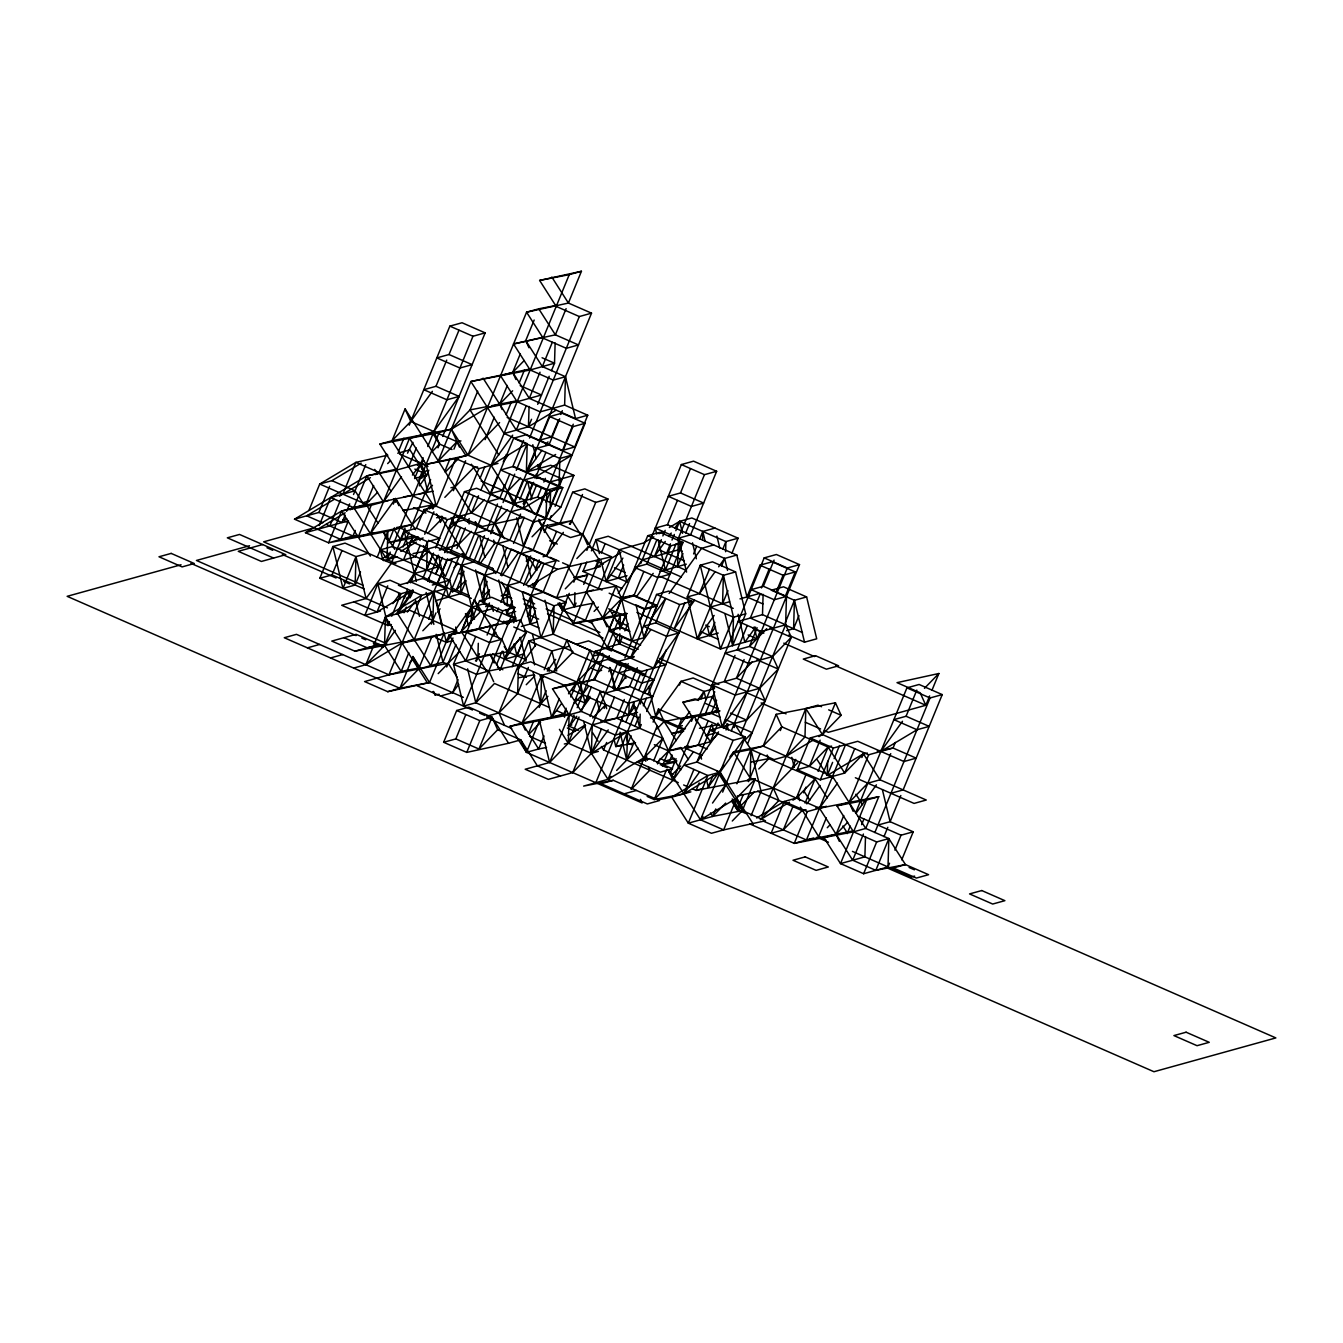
<?xml version="1.0" encoding="UTF-8"?>
<svg xmlns="http://www.w3.org/2000/svg" width="1343" height="1343" viewBox="0 0 1343 1343"><rect width="100%" height="100%" fill="white"/><g stroke="black" fill="none" stroke-linecap="round" stroke-linejoin="round"><path stroke-width="1.5" d="M471.343 598.374L345.05 543.126L332.863 546.517L342.952 588.402L355.14 585.028L355.979 556.623L332.863 546.517L319.835 578.279L387.422 607.859M418.949 667.958L401.154 671.433L384.551 645.429L385.391 617.025L421.551 595.369L445.926 588.603L422.81 578.497L398.418 585.263L421.551 595.369L388.966 674.807L296.484 634.349L284.28 637.724L399.912 688.304L429.542 682.529L463.335 697.319M387.069 557.63L387.858 531.257L412.234 524.492L430.935 505.237L433.151 508.695M421.769 478.309L421.954 472.216L414.836 469.11M442.048 624.411L436.29 600.472L460.666 593.707L461.505 565.319L473.693 561.928L484.437 535.773M471.124 623.421L471.594 607.204L483.799 603.813L492.68 607.707M475.489 660.84L477.89 657.482L478.309 643.297M489.154 590.735L483.799 603.813L484.638 575.425L496.826 572.051L506.781 547.743M515.813 617.83L506.915 613.936L507.033 609.873M507.15 605.827L507.755 585.548L519.942 582.157L530.67 556.002M486.72 716.255L498.908 712.881L517.626 693.609L518.465 665.205L530.653 661.83L576.902 682.059L582.577 694.566L573.931 703.463M549.337 519.019L560.837 507.15L573.881 475.388L550.748 465.266L526.372 472.031L527.211 443.643L504.095 433.52L470.873 381.513L530.485 368.905M529.075 406.476L528.471 426.755L504.095 433.52M556.103 560.501L543.915 563.875L451.416 523.417L463.604 520.043L556.103 560.501L543.076 592.28L530.888 595.654L530.032 624.059L538.929 627.936M440.689 549.589L464.443 491.656L533.826 521.991L546.013 518.616L546.853 490.229L500.603 470L512.791 466.609L559.041 486.837L559.88 458.45L513.63 438.221L448.478 597.081L438.389 555.196L427.662 581.368M550.177 505.22L550.596 491.018L529.26 481.684M555.129 342.935L554.525 363.214L551.469 370.685M642.172 675.596L645.664 674.622L553.165 634.165L554.004 605.777L447.286 559.091M483.06 378.138L516.283 430.146L562.532 450.375L574.72 446.984L587.747 415.222L564.631 405.099L565.47 376.712L542.337 366.589L525.734 340.585L534.161 320.037M564.513 717.246L564.648 713.183M611.569 780.887L608.01 779.326L591.407 753.339L568.29 743.216L569.13 714.829L552.527 688.825L576.902 682.059L595.604 662.787L607.791 659.413L654.041 679.642L644.439 693.038M557.899 603.259L562.331 610.192L574.519 606.818L574.938 592.616M585.548 725.438L549.589 762.488L525.197 769.254L548.33 779.36L572.706 772.594L591.407 753.339L592.246 724.935L637.522 712.378M635.508 650.935L619.509 643.918L619.811 633.778M619.929 629.733L620.348 615.53L627.315 613.6M634.383 741.37L626.728 760.071L627.567 731.666L581.318 711.437L564.715 685.45L492.361 653.756M571.9 689.899L628.826 714.795L629.179 702.624M640.175 714.09L639.755 728.292L615.379 735.057L569.13 714.829L509.853 726.362L526.456 752.365L642.072 802.946L640.46 799.37M640.477 703.95L640.594 699.904L594.345 679.676L564.715 685.45M702.54 539.567L702.792 531.459L714.98 528.068M718.236 633.073L697.336 638.865L687.247 596.98L700.274 565.202L723.407 575.324L722.551 603.712L727.923 590.635M725.606 551.704L725.908 541.565L679.659 521.336L669.334 527.53M732.657 645.597L733.496 617.209L723.407 575.324L735.595 571.933L745.684 613.835L732.657 645.597L724.968 613.684M734.218 727.537L734.352 723.491L725.455 719.596M734.352 723.491L750.955 749.478L750.116 777.882L747.228 780.837M747.615 743.821L791.296 637.287L785.621 624.78L762.505 614.674L763.109 594.378M740.396 735.057L785.621 624.78L786.478 596.393L763.344 586.27L751.157 589.661L774.273 599.767L786.478 596.393M786.629 630.639L793.595 628.692L794.435 600.304L771.318 590.198L783.506 586.807L806.623 596.93L816.712 638.815L804.524 642.189L788.526 635.189M827.674 761.263L827.254 775.465L863.415 753.809L867.36 753.037M865.496 836.571L864.892 856.851L840.517 863.599L823.897 837.612L836.085 834.221L847.601 822.369M749.797 823.931L794.267 843.37L853.544 831.837L865.731 828.446L878.758 796.684L866.571 800.059L840.517 863.599L863.633 873.722L888.008 866.957L888.848 838.569L865.731 828.446L832.509 776.455L763.143 746.104L733.496 751.879L731.969 755.622M309.008 510.206L319.735 484.034L355.895 462.378L387.842 455.159M407.164 530.989L400.046 527.883L340.769 539.416L294.52 519.187L318.895 512.438L329.623 486.267M319.181 525.566L330.68 497.531L355.056 490.766L363.903 504.649M329.841 525.936L340.568 499.764M342.868 494.157L355.895 462.378L379.011 472.501L391.199 491.555M388.664 500.435L371.256 505.253L341.609 511.028L328.582 542.807L305.449 532.684L341.609 511.028L365.984 504.263L377.501 492.411M345.084 515.074L342.029 522.545L305.449 532.684M346.628 511.33L349.684 503.86M353.528 494.509L365.783 464.611M340.769 539.416L348.425 520.731M350.355 509.719L353.797 507.654L366.824 475.875L396.806 469.026M319.835 578.279L332.023 574.905L341.978 550.613M355.257 530.435L352.957 536.042L328.582 542.807L387.858 531.257L377.131 557.429M378.172 523.334L365.984 504.263L373.656 485.578M386.683 453.8L379.011 472.501L375.57 474.566M513.546 543.462L524.274 517.29L482.456 526.456L413.073 496.104L379.868 444.097L392.055 440.722L405.082 408.943L471.511 512.959L494.644 523.065L504.599 538.677M371.256 505.253L358.212 537.032L373.891 532.684M398.485 451.366L403.857 438.271M409.229 425.194L449.855 326.131L462.042 322.756L485.159 332.863L442.686 436.441M342.952 588.402L355.979 556.623L368.167 553.249M432.144 432.06L409.497 438.322L370.399 533.658L395.631 498.505L415.558 529.696M412.972 442.367L407.517 453.195M435.971 386.297L459.105 396.42L446.917 399.794L423.784 389.688L435.971 386.297L446.715 360.125M449.015 354.518L472.132 364.641L459.944 368.016L436.811 357.909L449.015 354.518L458.97 330.227M355.14 585.028L360.512 571.933M393.331 504.112L395.631 498.505L398.871 505.639M408.658 466.726L416.33 448.025M389.034 540.91L394.406 527.833M414.601 478.595L423.146 457.728M427.745 446.514L472.971 336.254L485.159 332.863M418.882 479.703L421.954 472.216L427.175 470.772M386.415 561.441L390.259 552.091M392.374 546.567L439.144 432.564L451.332 429.172L487.492 407.517L499.68 404.142L512.623 390.796M405.066 528.185L400.466 539.399L393.818 528.991M428.82 470.235L426.52 475.842L414.668 478.158M438.019 447.807L439.547 444.08L433.873 431.573L459.105 396.42M391.434 624.545L387.942 625.502L341.693 605.273L366.068 598.508L391.3 563.355L404.327 531.593L416.515 528.202L439.648 538.325L435.804 547.675M403.034 546.92L409.162 531.979M410.706 528.235L430.633 479.636M353.88 601.899L377.014 612.005L387.741 585.85M406.375 552.594L413.275 535.773M416.347 528.286L424.019 509.601L436.206 506.227L455.747 458.567L467.935 455.176L499.596 422.575M403.488 559.981L413.443 535.689M429.407 508.963L430.935 505.237L432.564 508.812M444.734 471.594L450.106 458.5M453.934 449.166L457.006 441.679L460.951 440.907M477.705 391.216L470.033 409.917L451.332 429.172L392.055 440.722L434.125 506.596M454.488 634.232L456.016 630.505L409.766 610.276L385.391 617.025L365.85 664.684L353.662 668.075M415.507 556.69L420.107 545.476M424.707 534.262L433.907 511.834M389.47 621.775L387.942 625.502L377.853 583.617L390.041 580.243L400.718 584.91M391.77 616.168L400.969 593.74L413.157 590.349L410.102 597.836M437.499 609.168L458.953 556.841L446.766 560.216L414.198 639.654L402.01 643.028L365.85 664.684L384.551 645.429L392.223 626.728M407.55 589.359L397.578 613.65L430.801 665.658L443.828 633.879L433.739 591.994L410.622 581.872L423.649 550.11L435.837 546.719L458.953 556.841M404.461 597.769L406.761 592.162M410.589 582.828L427.443 541.699L439.648 538.325M440.336 522.461L441.881 518.734L445.826 517.962M453.38 490.699L465.635 460.783M403.974 612.777L406.274 607.17M422.81 578.497L433.336 553.366M435.636 547.759L447.135 519.707L471.511 512.959L484.47 499.613M433.504 553.282L426.604 570.104L427.443 541.699L404.327 531.593L416.347 581.452M435.283 561.139L437.583 555.532M448.31 529.36L453.682 516.283M485.108 439.648L494.308 417.22M499.68 404.142L507.335 385.441M520.362 353.679L512.707 372.364L500.519 375.738L517.122 401.742L540.239 411.865L564.631 405.099M435.568 574.284L442.468 557.446M444.768 551.839L478.863 468.673L498.018 463.369M435.736 574.2L438.792 566.712L392.559 546.483L380.354 549.858L382.772 559.846M480.055 478.326L484.655 467.112M506.11 414.769L511.482 401.691M519.137 383.007L524.509 369.913M408.826 652.732L401.154 671.433L364.591 681.572L387.724 691.679L429.542 682.529L449.099 634.87L520.564 619.946L526.238 632.452L512.153 666.766M437.549 583.584L447.504 559.292M447.085 552.779L450.576 551.822L460.548 527.514M463.604 520.043L473.575 495.752M451.584 561.542L445.456 576.5L428.837 550.496M456.956 548.464L465.383 527.9M467.683 522.293L469.211 518.566M471.511 512.959L478.544 495.802M480.895 490.077L569.247 274.643L581.435 271.269L568.408 303.048L526.574 312.197L467.935 455.176L426.1 464.325L409.497 438.322M387.724 691.679L399.912 688.304L412.939 656.526L429.542 682.529M428.618 619.157L431.691 611.686M431.355 624.126L435.955 612.912M497.884 475.002L490.212 493.687L582.711 534.145L599.314 560.149L573.26 623.689L626.61 613.298M506.311 454.438L503.256 461.908L508.057 455.21M516.283 430.146L526.255 405.838M587.747 415.222L575.559 418.596L529.31 398.367L540.037 372.196M542.337 366.589L552.309 342.297M566.108 308.655L555.381 334.827L513.546 343.976L530.149 369.98L553.282 380.086L565.47 376.712L575.559 418.596M456.016 630.505L431.64 637.254L418.613 669.032L399.912 688.304M451.164 591.44L456.385 589.997L464.057 571.312M469.412 558.218L478.612 535.79M504.699 484.705L502.4 490.313L490.212 493.687L471.393 464.225M531.543 419.285L528.471 426.755L556.019 410.253M537.67 404.327L549.169 376.292M460.666 593.707L466.038 580.629M497.464 503.994L486.737 530.166L474.549 533.54M509.719 474.079L499.764 498.387L487.576 501.762M512.791 466.609L523.518 440.437M478.226 563.103L488.382 538.325M490.732 532.6L501.543 506.244M503.071 502.517L514.705 474.146M516.266 470.319L527.211 443.643L491.068 465.299L467.935 455.176L451.332 429.172L459.44 447.051M529.511 438.036L579.337 316.545L591.524 313.154L539.399 440.252L551.587 436.878L558.487 420.057M452.96 637.975L442.989 662.267L418.613 669.032L412.939 656.526M523.3 479.501L513.345 503.81L507.671 491.303L520.614 477.957M555.649 454.488L526.372 472.031L536.344 447.723M446.715 667.001L455.915 644.573M486.754 671.349L461.287 631.495L474.314 599.717L498.673 637.858M461.639 631.495L549.791 416.565L561.978 413.174L585.095 423.297L532.97 550.395L520.782 553.769M519.808 499.596L527.48 480.912L531.794 498.857M481.801 594.513L487.173 581.418M546.551 747.447L538.644 748.991L522.041 722.987L475.791 702.758L514.889 607.439L491.756 597.316L479.569 600.707L453.514 664.248L463.604 706.133L475.791 702.758L494.493 683.486L549.64 707.61M524.005 504.162L532.432 483.598M534.732 477.99L536.26 474.247M545.275 518.801L561.693 478.763L538.56 468.64L540.86 463.033M560.786 414.45L562.331 410.706M520.58 514.1L509.853 540.272L497.665 543.646M510.693 511.884L522.88 508.493L533.624 482.338M523.72 480.106L535.924 476.731L545.879 452.423M559.678 418.781L548.951 444.953L536.764 448.327M530.468 499.949L536.596 485.008M500.519 575.24L511.247 549.069L557.496 569.298L611.501 556.774L598.474 588.536M440.487 696.027L452.675 692.635L458.03 679.558M504.582 725.388L498.908 712.881L518.465 665.205L488.818 670.98L465.702 660.874L475.657 636.565M465.702 660.874L449.099 634.87L478.729 629.095L489.456 602.923M515.091 503.323L537.72 497.044L541.548 487.694M543.848 482.087L545.392 478.343M534.161 519.523L523.434 545.694L516.702 517.76M536.461 513.916L546.433 489.624M562.532 450.375L573.26 424.203M476.362 661.226L479.417 653.756M487.089 635.054L490.917 625.72M497.028 611.703L498.555 607.976M500.855 602.369L572.907 426.671L585.095 423.297M508.594 743.25L466.76 752.399L443.643 742.276L456.67 710.514L468.858 707.123L491.991 717.246L508.594 743.25L520.782 739.859L537.385 765.863L560.518 775.985M545.997 502.232L550.596 491.018L562.784 487.643L555.129 506.328M463.604 706.133L502.702 610.813L514.889 607.439M527.581 561.928L529.108 558.201L536.864 570.339M540.608 530.166L543.697 522.612M443.643 742.276L455.831 738.902L465.803 714.61M515.628 611.518L506.915 613.936L512.287 600.858M544.385 532.5L547.457 525.029M549.757 519.422L551.285 515.678M523.636 585.347L534.363 559.192M535.303 569.432L539.214 559.897M496.541 664.701L502.013 651.372M513.731 622.766L515.292 618.955L492.176 608.832L481.734 611.736M532.567 583.584L533.524 587.579L536.596 580.109M556.522 531.509L546.551 555.801L543.076 556.774M559.595 524.039L572.622 492.26L584.809 488.886L607.926 498.992L589.174 544.754M499.865 670.409L520.564 619.946M508.644 649.861L504.817 659.212L523.971 653.89M520.144 621.826L543.915 563.875M466.76 752.399L479.804 720.62L491.991 717.246L497.665 729.753L520.782 739.859L526.456 752.365L538.644 748.991L544.016 735.914M527.463 616.521L531.291 607.17L524.173 604.065M570.238 524.391L582.509 494.493M522.377 642.743L517.005 655.82L514.117 643.851M535.404 610.964L530.032 624.059L522.343 592.129M455.831 738.902L478.964 749.025L491.991 717.246M518.045 667.085L528.789 640.93L553.165 634.165L566.192 602.386L450.576 551.822M535.303 588.352L556.657 597.702L595.738 502.366L607.926 498.992M517.626 693.609L528.353 667.437M593.119 601.63L585.447 620.315L562.331 610.192L569.231 593.371M573.814 582.157L581.485 563.472M586.857 550.395L588.385 546.651L611.501 556.774M622.111 588.536L582.98 571.413L586.807 562.079M591.407 550.865L596.007 539.651L608.194 536.26L686.458 570.506M525.281 730.139L522.041 722.987L541.582 675.328L553.769 671.953L572.487 652.681L566.813 640.175L553.769 671.953M544.234 669.737L551.906 651.036L569.314 646.218M594.278 602.973L574.519 606.818L576.046 603.074M583.718 584.39L587.546 575.039L573.713 577.742M598.995 558.688L595.167 568.039L620.986 552.561M601.295 553.081L605.122 543.747M528.487 733.631L533.842 720.536M539.214 707.459L546.114 690.638M554.139 671.953L556.438 666.346M526.456 752.365L539.483 720.603L563.875 713.838L566.746 710.867M653.84 536.814L643.498 542.992L619.123 549.757L606.096 581.536L626.996 575.744M533.053 671.802L540.742 703.715L541.582 675.328L551.671 717.212L559.343 698.528M618.284 578.145L623.656 565.067M633.93 656.458L630.438 657.415L607.321 647.309L590.702 621.305L602.889 617.931L615.933 586.152L556.657 597.702M566.175 708.231L563.875 713.838L556.757 710.716M570.758 697.017L589.93 650.281L566.813 640.175M678.853 632.973L666.665 636.347L643.532 626.241L655.72 622.85L678.853 632.973L653.621 668.126L607.389 647.897L595.184 651.271L549.589 762.488L539.483 720.603M609.336 628.558L621.608 598.659L615.933 586.152M578.43 730.239L569.533 726.345L574.132 715.131M577.205 707.643L647.729 535.706L659.917 532.315L683.05 542.438L649.307 624.68M640.712 563.607L681.337 464.56L693.542 461.169L716.658 471.292L690.604 534.833L678.4 538.207L677.56 566.612L682.932 553.517M564.329 743.988L568.29 743.216L579.018 717.044M591.289 687.146L581.318 711.437L569.13 714.829M604.316 655.367L594.345 679.676L552.527 688.825M588.184 695.573L585.128 703.044L576.231 699.149M595.083 678.752L598.155 671.265L601.63 670.308M626.123 613.969L620.768 627.047L608.564 630.438M607.791 659.413L609.319 655.669M611.619 650.062L617.763 635.121M640.645 645.026L608.631 631.025L620.819 627.634L626.191 614.557M647.779 628.406L643.952 637.757L631.764 641.131L621.658 599.247L633.862 595.872L643.817 571.564M646.89 564.094L670.006 574.2L657.818 577.591L634.702 567.468L646.89 564.094L656.845 539.802M661.344 539.668L654.444 556.489L665.255 541.43M662.871 535.941L665.171 530.334M656.727 534.078L655.283 528.101L667.471 524.727L677.443 500.419M680.498 492.948L703.631 503.054L691.444 506.445L668.31 496.322L680.498 492.948L690.47 468.64M590.702 621.305L620.348 615.53L607.321 647.309L619.509 643.918L622.564 636.448M624.864 630.841L627.936 623.37M590.064 716.474L600.019 692.182L603.981 691.41M608.815 671.634L610.343 667.891L615.631 689.832M572.706 772.594L618.317 661.394L633.98 657.046M666.632 553.115L670.459 543.764M672.004 540.037L674.304 534.43M675.831 530.686L679.659 521.336L691.846 517.962L738.096 538.19L731.969 553.148M639.352 621.859L644.724 608.765L656.912 605.391L643.885 637.17M604.165 708.416L605.693 704.689L600.019 692.182M612.593 687.868L622.564 663.56M624.864 657.952L670.845 545.812L683.05 542.438M676.1 543.814L665.373 569.986L658.171 540.071M716.658 471.292L704.471 474.667L678.4 538.207L686.575 572.118M598.374 751.409L591.407 753.339L601.379 729.031M604.434 721.56L614.406 697.269M617.478 689.782L628.205 663.627M646.654 711.471L691.88 601.194L668.764 591.088L656.559 594.462L630.505 658.02L650.919 629.548M618.233 593.354L642.256 559.88L678.819 549.74L681.119 544.133M685.719 532.919L689.547 523.569M678.299 782.633L603.595 749.948L606.667 742.478M600.825 721.258L616.638 718.186L624.294 699.485M637.321 667.706L629.666 686.407L605.29 693.173M655.72 622.85L665.692 598.558M595.822 782.717L641.434 671.5L665.809 664.751L656.928 660.857M693.592 553.887L696.648 546.4M699.72 538.929L702.792 531.459L705.193 541.43M621.154 733.496L615.782 746.574L635.541 742.729M625.754 722.282L634.181 701.717M638.781 690.503L647.208 669.939M691.88 601.194L679.692 604.585L608.01 779.326L583.634 786.091L613.281 780.317L659.531 800.546L647.343 803.937L601.093 783.708L613.281 780.317M684.947 602.587L674.22 628.759L694.633 600.287M631.529 744.744L627.97 743.183L631.042 735.712M634.87 726.362L638.714 717.028M643.314 705.814L646.369 698.326M647.914 694.6L666.313 649.743M641.283 724.548L639.755 728.292L633.51 702.355M745.684 613.835L733.496 617.209L687.247 596.98L699.434 593.606L709.406 569.298M722.836 549.052L725.908 541.565L738.096 538.19M653.101 722.114L658.456 709.02L681.589 719.143L711.219 713.368L720.117 717.263M721.594 565.923L724.649 558.436L736.837 555.062L746.943 596.947L762.942 603.947M640.594 699.904L657.197 725.908L631.143 789.449L649.844 770.177L648.233 766.601M723.407 575.324L697.336 638.865L714.157 615.43M679.44 685.098L680.968 681.354L693.156 677.98L714.51 687.314M653.672 760.843L662.871 738.415L616.638 718.186M707.123 625.519L709.524 635.491L714.896 622.397M657.533 763.949L659.077 760.205M662.418 765.863L681.589 719.143L693.777 715.752L710.38 741.756L717.582 734.352M672.037 754.951L668.965 762.438L660.252 764.839M666.531 769.657L654.259 799.572L647.158 796.449M733.496 617.209L720.452 648.988L636.867 612.408M670.006 773.702L676.133 758.745M691.477 721.359L693.777 715.752L668.545 750.922L657.046 762.774M701.029 698.948L704.085 691.477L714.543 688.573M746.943 596.947L759.97 565.185L772.158 561.794L795.274 571.917L785.319 596.208M673.733 778.42L764.184 557.882L776.372 554.508L799.505 564.614L731.28 730.961M705.579 713.318L712.478 696.497L682.832 702.271L692.803 717.867M712.445 697.437L714.745 691.83M761.431 587.965L769.086 569.281M654.326 744.693L668.545 750.922L698.192 745.147L708.147 720.838M711.219 713.368L716.591 700.291M734.99 655.434L724.246 681.589L747.38 691.712L722.148 726.865L712.059 684.98L736.434 678.215L752.265 661.914M747.245 625.519L737.29 649.827L760.407 659.933M760.289 593.757L750.317 618.049L773.434 628.155M763.344 586.27L774.072 560.115M707.207 735.695L711.891 724.246M716.591 712.814L718.152 709.003L712.478 696.497M693.861 769.489L683.906 793.797L654.259 799.572L672.977 780.3L668.109 769.573M744.106 659.531L736.434 678.215L759.567 688.321L765.241 700.828L746.54 720.1L709.96 730.239L696.933 762.018L684.745 765.392L707.862 775.515L720.066 772.141L745.281 736.971L699.031 716.742L719.932 710.951M718.052 723.071L710.38 741.756L686.004 748.521L702.003 755.521M757.133 627.752L749.478 646.436L725.102 653.202L748.219 663.324L772.594 656.559L791.296 637.287L769.959 627.953M760.088 631.361L757.032 638.848L720.452 648.988L700.274 565.202L712.462 561.827L735.595 571.933M776.187 592.112L783.087 575.291L795.274 571.917M699.166 782.935L696.094 790.406L692.535 788.861M722.148 726.865L787.317 567.988L799.505 564.614M726.026 729.971L728.326 724.364M706.368 779.058L708.281 787.032L712.881 775.818M716.877 770.764L742.343 810.635L765.46 820.758L723.642 829.907L700.509 819.801L733.093 740.362L745.281 736.971L722.668 792.118M785.235 622.732L794.435 600.304L806.623 596.93M657.885 799.874L671.718 797.171L688.321 823.175L712.697 816.41L715.769 808.939M793.595 628.692L798.967 615.614M736.887 783.808L750.955 749.478L763.143 746.104L781.844 726.832L776.17 714.325L835.447 702.792L841.121 715.299L822.42 734.554L818.978 736.619M745.969 813.539L737.072 809.644L743.216 794.703M748.571 781.609L760.071 753.574M763.143 746.104L776.17 714.325M703.061 788.475L696.094 790.406L755.37 778.873L742.343 810.635L732.271 821.009M780.317 730.575L781.844 726.832L828.094 747.061L844.697 773.064L863.415 753.809L880.018 779.796L926.267 800.025L914.079 803.416L855.373 777.731M751.073 815.671L761.045 791.38L750.955 749.478L733.177 752.953M761.733 816.024L805.817 708.567L818.005 705.176L821.563 706.737M791.934 768.733L795.778 759.383M854.668 748.773L844.697 773.064L820.321 779.83L797.205 769.707L810.232 737.945L822.42 734.554L868.669 754.783L893.045 748.034L916.178 758.14L903.973 761.531L857.741 741.302L833.348 748.051L810.232 737.945M827.238 797.91L815.067 778.839L796.365 798.111L784.161 801.486L771.134 833.264L783.322 829.89L793.293 805.582M806.32 773.803L796.365 798.111L792.907 800.176M797.205 769.707L809.393 766.333L820.12 740.161M835.447 702.792L822.42 734.554L805.817 708.567L804.977 736.954L786.259 756.227L774.072 759.601L750.955 749.478M803.668 792.806L805.968 787.199M805.095 803.131L815.067 778.839L768.817 758.61L751.039 762.069M818.122 771.369L828.094 747.061L831.569 746.104M826.449 806.287L807.294 811.608L794.267 843.37L813.422 838.066M820.321 779.83L833.348 748.051M832.61 762.371L827.254 775.465L817.283 759.853M834.154 758.644L839.509 745.55M763.764 821.328L806.455 839.996L845.536 744.677M825.76 839.728L818.642 836.622L826.298 817.921M861.87 757.536L863.415 753.809M843.757 815.537L836.085 834.221L839.325 841.373M868.669 754.783L849.129 802.442L853.174 811.39M847.131 833.65L850.203 826.163M855.558 813.086L906.928 687.868L919.116 684.477L942.232 694.6L903.134 789.919L890.946 793.293M861.618 824.652L863.918 819.045M890.745 753.641L880.018 779.796L867.83 783.187L849.129 802.442L836.924 805.834L853.544 831.837L876.66 841.943L888.848 838.569L905.467 864.573L928.584 874.679L916.396 878.07L893.263 867.947L905.467 864.573L875.821 870.348L852.704 860.225L819.482 808.217L750.116 777.882L733.496 751.879M895.345 742.427L893.045 748.034L877.231 751.106M906.072 716.255L929.205 726.378L917.017 729.753L893.884 719.63L906.072 716.255L916.816 690.084M852.704 860.225L863.431 834.053M929.658 695.926L925.814 705.276L828.312 732.321L824.468 730.642M931.958 690.319L938.858 673.498L897.023 682.647L920.14 692.77L925.814 705.276L835.615 665.809M874.847 832.542L930.044 697.974L942.232 694.6M863.633 873.722L876.66 841.943M883.979 836.639L887.807 827.305M900.834 795.526L890.107 821.698L877.919 825.072M875.821 870.348L888.848 838.569M888.008 866.957L889.536 863.23M894.908 850.136L901.035 835.195L913.223 831.804L901.741 859.839M432.379 391.317L410.757 421.45L392.055 440.722M401.456 476.765L383.443 501.879L366.824 475.875L294.52 519.187M412.435 475.053L423.733 460.38M419.318 485.897L425.328 477.52M512.673 435.166L491.068 465.299L517.626 506.899M392.811 603.611L400.013 593.572M407.214 583.517L414.416 573.478L438.792 566.712M408.591 595.201L412.2 590.181M396.353 613.785L413.157 590.349L377.014 612.005M413.191 591.894L397.578 613.65L433.739 591.994L432.899 620.382L422.827 630.757M407.332 612.089L414.551 602.033M384.551 645.429L395.362 630.354M526.372 472.031L541.984 450.274M545.594 445.238L547.994 441.897M490.749 533.759L493.166 530.418M437.667 612.156L440.068 608.799M479.887 564.026L495.5 542.27M523.132 503.776L525.533 500.419L481.063 480.962M471.594 607.204L446.38 642.357L435.703 637.69M501.812 575.828L518.633 552.393M526.137 584.255L541.749 562.499M563.372 532.365L546.551 555.801L528.773 548.028M569.382 524.005L571.782 520.648L580.629 534.514M452.675 692.635L458.668 684.275M493.502 635.726L495.903 632.385M533.524 587.579L538.325 580.881M520.429 637.438L504.817 659.212L502.903 651.221M518.146 669.351L536.176 644.237M622.917 558.1L606.096 581.536L600.808 559.595M547.289 671.097L555.683 659.379M668.848 536.411L671.248 533.053M674.857 528.034L679.659 521.336L682.546 533.305M636.381 596.812L653.185 573.377M551.671 717.212L561.29 703.816M568.492 693.777L576.902 682.059M582.577 694.566L588.57 686.206M593.388 679.508L602.99 666.111M589.93 696.346L585.128 703.044L579.353 679.105M569.533 726.345L576.751 716.306M580.344 711.27L589.963 697.89M651.086 618.636L665.507 598.558M669.099 593.522L701.533 548.33L713.721 544.956M616.504 689.614L626.107 676.217M699.434 593.606L715.047 571.833M718.656 566.813L724.649 558.436L655.283 528.101M583.718 721.409L591.407 753.339L608.228 729.904M628.826 714.795L634.819 706.435M709.524 635.491L715.534 627.114M689.681 711.555L678.87 726.63L682.362 725.656M698.091 699.837L704.085 691.477L680.968 681.354L655.753 716.507L650.532 717.968M755.639 627.147L744.845 642.223L738.113 614.288M674.169 778.621L693.391 751.845M718.555 731.885L696.933 762.018L720.066 772.141L753.272 824.132M699.518 772.024L683.906 793.797L720.066 772.141L725.74 784.631L712.529 803.047M708.281 787.032L723.894 765.275M729.904 756.898L732.304 753.557M668.411 769.522L700.509 819.801L702.909 816.443M806.841 803.92L820.053 785.504M837.495 783.12L819.482 808.217L878.758 796.684M902.479 721.275L880.857 751.409L917.017 729.753M855.995 813.287L876.408 784.832M387.657 463.604L390.528 460.632M432.362 451.483L439.547 444.08L452.003 449.519M524.223 360.512L512.707 372.364L529.31 398.367M465.853 455.546L457.006 441.679L438.305 460.951L470.873 381.513L530.149 369.98L554.525 363.214L542.085 357.758M432.463 485.31L425.261 492.73L353.797 507.654L330.68 497.531M445.406 471.981L458.366 458.634M444.835 497.33L473.609 467.683L477.571 466.911M407.836 547.373L410.706 544.419M413.594 541.447L417.908 536.999L420.124 540.474M427.494 533.54L441.881 518.734L467.347 558.604M420.208 559.393L427.41 551.99M448.982 529.746L461.942 516.417M444.583 552.628L448.898 548.179M439.329 550.042L458.483 544.721L471.427 531.392M507.587 509.736L494.644 523.065L500.318 535.572L477.185 525.466L474.969 521.991M454.085 567.602L458.399 563.17M456.385 589.997L465.014 581.099M409.8 662.535L412.67 659.564M532.063 536.797L542.136 526.422L571.782 520.648L547.407 527.413L570.523 537.519L582.711 534.145L587.579 544.872M482.389 597.148L489.574 589.745M526.238 561.156L529.108 558.201M461.287 631.495L479.988 612.223L474.314 599.717M438.171 673.632L459.759 651.405M576.869 558.503L588.385 546.651M565.285 588.805L575.358 578.43L587.546 575.039M594.076 611.418L598.39 606.969M526.255 684.712L534.883 675.814M602.889 617.931L621.608 598.659L633.795 595.268L656.912 605.391M478.964 749.025L497.665 729.753M509.853 726.362L522.041 722.987L547.944 696.312M529.159 734.017L540.658 722.148M592.75 718.018L605.693 704.689L606.65 708.668M610.897 776.372L608.01 779.326L644.17 757.67L662.871 738.415M616.655 770.446L638.227 748.202M656.945 728.947L664.13 721.527L719.462 710.766M766.735 628.658L749.478 646.436L772.594 656.559L778.269 669.066L759.567 688.321L735.192 695.086L712.059 684.98M715.265 711.958L718.152 709.003L705.696 703.547M672.02 774.861L680.666 765.963M723.323 728.426L727.637 723.978M745.012 740.027L752.214 732.606L734.42 724.834M710.481 812.951L712.697 816.41L725.656 803.08M758.745 768.985L768.817 758.61L767.189 755.035M755.37 778.873L736.669 798.128L700.509 819.801M731.549 800.982L737.072 809.644L754.346 791.866M737.341 795.996L773.232 787.988L797.692 762.79M809.393 766.333L828.094 747.061M761.649 818.29L778.906 800.495L773.232 787.988M783.322 829.89L802.04 810.618L805.515 809.644M924.471 688.321L938.858 673.498M827.271 827.724L830.142 824.753M365.984 504.263L319.735 484.034L331.922 480.66L361.2 463.134M334.256 499.311L306.708 515.813L322.723 522.813M339.426 496.222L370.416 477.655M417.404 465.4L420.846 463.335L426.52 475.842L409.917 449.855L397.729 453.229M317.636 529.31L345.185 512.808M381.714 558.906L390.326 553.752M397.209 549.623L410.975 541.38L423.163 537.989M393.902 555.532L387.019 559.645L395.916 563.54M400.785 551.402L416.28 542.119M535.924 476.731L572.068 455.059L525.818 434.83L513.63 438.221M522.88 508.493L559.041 486.837L546.853 490.229M406.409 598.323L411.579 595.218M466.709 617.981L473.592 613.852M485.646 606.633L489.087 604.568M528.219 586.841L557.496 569.298M506.697 624.109L515.292 618.955L503.105 622.329M658.993 533.708L662.452 531.66M568.055 735.293L585.263 724.985M591.407 753.339L627.567 731.666L645.798 761.246M678.551 732.724L685.434 728.594M714.711 711.068L718.152 709.003M786.259 756.227L813.808 739.724M756.629 817.988L784.161 801.486L807.294 811.608M760.205 819.767L789.466 802.241M579.337 316.545L556.22 306.422L539.617 280.418L581.435 271.269M538.761 308.823L526.574 312.197L543.193 338.201L566.31 348.307L578.497 344.933L555.381 334.827L538.761 308.823L556.556 305.348M513.546 343.976L543.512 337.127M362.476 502.802L369.426 500.872M559.88 458.45L572.068 455.059M181.053 564.748L67.15 596.326L1153.956 1071.731L1275.85 1037.921L886.061 867.427M249.529 545.745L196.447 560.467L386.415 643.582M313.037 528.135L263.631 541.833L363.231 585.414M346.695 518.801L342.717 519.909L346.544 521.588M262.64 544.553L238.265 551.318L261.398 561.441L285.774 554.676L239.524 534.447L227.336 537.821L273.586 558.05M464.443 491.656L476.631 488.264L546.013 518.616M403.034 510.525L406.526 509.551M536.176 478.494L539.668 477.52M573.881 475.388L549.505 482.137L513.916 466.575M438.355 517.256L441.83 516.283M383.527 560.619L397.461 556.757M391.3 563.355L415.675 556.606M432.312 585.044L449.737 580.21L452.625 592.179M380.489 611.048L364.826 615.396L377.853 583.617L400.969 593.74M535.471 568.072L538.946 567.099M307.413 647.846L319.6 644.455M582.98 571.413L600.388 566.595M502.954 598.508L508.174 597.064L511.733 598.609M330.529 657.952L342.717 654.578M382.856 645.983L356.164 634.316L331.788 641.081L354.905 651.187L379.297 644.439M526.07 608.631L531.291 607.17M593.253 589.997L586.287 591.927L619.509 643.918M660.152 571.43L686.273 564.194M566.192 602.386L554.004 605.777L540.977 637.539L530.888 595.654M497.884 623.79L466.541 632.469L489.658 642.592L501.862 639.218L507.52 651.724L477.89 657.482M453.346 640.426L446.38 642.357L443.979 632.385M521.336 626.459L536.999 622.111M585.447 620.315L573.26 623.689L559.964 602.889M612.29 612.878L615.782 611.904M488.332 654.595L453.514 664.248L476.631 674.371L488.818 670.98L493.687 681.707M576.281 644.287L588.469 640.896L611.602 651.019M710.363 607.086L729.518 601.782M739.976 598.877L759.131 593.572L762.69 595.134M592.448 656.324L602.889 653.437M762.505 614.674L738.13 621.423L761.246 631.546L785.621 624.78M619.056 665.473L626.023 663.543M618.72 672.91L630.925 669.536M632.822 670.845L636.767 669.737M654.041 679.642L641.853 683.016L572.487 652.681M682.832 702.271L695.019 698.88L698.578 700.442M622.749 744.643L615.782 746.574L613.869 738.6M671.55 733.563L681.992 730.659M705.478 735.779L714.191 733.362L712.26 725.388M657.197 725.908L668.545 750.922L680.733 747.531L688.489 759.668M664.819 761.128L674.639 758.409M624.21 793.814L636.397 790.439M690.873 791.866L671.718 797.171L707.862 775.515L688.321 823.175L711.454 833.281L723.642 829.907L736.669 798.128L742.343 810.635L712.697 816.41M914.617 876.106L911.142 877.08L852.436 851.395M539.617 280.418L569.247 274.643M487.811 406.442L470.033 409.917L498.824 454.975M491.773 405.67L517.458 400.667M487.492 407.517L517.122 401.742L541.498 394.993L520.161 385.642M379.868 444.097L439.144 432.564M366.824 475.875L396.47 470.1L420.846 463.335L427.578 491.269M403.538 496.96L413.409 495.03M419.335 493.871L433.168 491.185M450.946 487.727L454.908 486.955M347.955 521.386L342.029 522.545L318.895 512.438M403.269 510.625L434.897 504.464M436.609 517.743L442.535 516.585M356.902 535.269L352.957 536.042L326.282 524.374M396.42 527.581L412.234 524.492M417.908 536.999L388.261 542.773L412.654 536.008L416.212 537.569M413.04 553.585L426.873 550.882M452.557 545.879L458.483 544.721M448.344 560.316L452.306 559.544M459.289 573.814L463.234 573.041M501.241 595.872L509.148 594.345L501.392 582.207M619.962 597.971L633.795 595.268M386.868 643.969L367.109 647.813L343.976 637.707M354.905 651.187L404.31 641.568M408.255 640.812L443.828 633.879M402.01 643.028L431.64 637.254M388.966 674.807L448.243 663.257L457.107 677.124M518.549 677.795L534.346 674.723M433 691.561L435.216 695.036L439.178 694.264M613.852 689.479L629.666 686.407L652.782 696.513L628.406 703.279L582.157 683.05M522.041 722.987L569.466 713.754M567.904 725.656L571.849 724.884M671.785 733.647L683.637 731.347M699.451 728.259L719.21 724.414M684.695 746.758L688.64 746.003M676.872 760.893L668.965 762.438L660.068 758.543M662.703 764.654L676.536 761.968M805.985 809.846L802.04 810.618L757.57 791.161M815.856 807.915L821.798 806.774M836.924 805.834L866.571 800.059M806.455 839.996L853.879 830.763M591.524 313.154L568.408 303.048L551.805 277.044M449.855 326.131L472.971 336.254M681.337 464.56L704.471 474.667M549.791 416.565L572.907 426.671M507.134 417.421L574.72 446.984M764.184 557.882L787.317 567.988M667.471 524.727L736.837 555.062M759.97 565.185L783.087 575.291M543.227 479.082L562.784 487.643M457.006 441.679L410.757 421.45L405.082 408.943M572.622 492.26L595.738 502.366M647.729 535.706L670.845 545.812M678.819 549.74L682.378 551.285M478.863 468.673L455.747 458.567L426.1 464.325L436.206 506.227M659.514 550.009L684.41 560.887M537.72 497.044L560.837 507.15M416.347 461.052L427.024 465.736M681.388 576.986L596.007 539.651L599.364 553.601M399.509 454.001L427.964 466.457M784.698 624.814L802.493 632.587M660.303 576.483L733.228 608.379M906.928 687.868L930.044 697.974M614.473 567.77L625.133 572.437M753.205 628.457L763.882 633.124M549.623 540.725L557.311 544.083M595.688 560.87L603.376 564.228M783.792 643.146L814.496 656.576M656.559 594.462L679.692 604.585M611.166 575.039L627.181 582.039M748.135 634.954L757.032 638.848L754.145 626.879M456.687 516.182L462.026 518.516M705.713 625.099L709.272 626.661M550.11 557.362L559.007 561.256M562.566 562.801L569.684 565.923M633.862 595.872L656.979 605.978L644.791 609.369L621.658 599.247M424.019 509.601L447.135 519.707M620.584 596.577L624.142 598.139M700.626 631.596L718.421 639.386M413.493 507.62L425.949 513.076M602.033 590.097L575.358 578.43L567.602 566.293M609.151 593.203L621.608 598.659M635.827 604.887L644.724 608.765M756.932 659.732L778.269 669.066M331.922 480.66L355.056 490.766M608.664 608.799L626.442 616.571M828.681 709.843L841.121 715.299M616.034 620.735L626.711 625.402M428.501 540.322L492.545 568.341L495.869 573.545M629.649 630.941L620.768 627.047L609.688 609.722M620.819 627.634L629.716 631.529M410.975 541.38L428.77 549.153M476.866 571.514L485.763 575.392M523.115 591.743L532.013 595.62M587.227 621.087L592.565 623.421M612.123 631.982L631.697 640.544M423.649 550.11L446.766 560.216M745.667 692.283L765.241 700.828M523.132 598.827L534.648 603.863M546.165 608.899L573.041 620.651M576.869 622.329L599.901 632.419M615.262 639.134L638.294 649.206M659.413 658.439L718.908 684.46M761.128 702.926L786.075 713.855M805.28 722.249L820.623 728.964M503.407 594.462L511.079 597.803M524.492 603.678L535.975 608.698M547.474 613.734L603.024 638.026M656.66 661.495L660.487 663.173M380.354 549.858L449.737 580.21M504.867 604.333L513.765 608.228M528 614.439L538.677 619.106M451.047 587.663L468.841 595.436M479.569 600.707L502.702 610.813M595.184 651.271L641.434 671.5M730.525 713.099L746.54 720.1M434.242 590.87L482.271 611.871M503.625 621.205L508.963 623.538M524.962 630.538L572.991 651.556M594.328 660.89L599.666 663.224M483.547 613.785L506.664 623.891M513.781 626.996L526.238 632.452L507.52 651.724L504.213 646.52M591.038 668.159L598.155 671.265M829.034 776.237L832.593 777.798M478.729 629.095L501.862 639.218M709.96 730.239L733.093 740.362M332.023 574.905L364.037 588.905M508.107 651.926L525.902 659.715M632.62 706.401L636.179 707.962M684.208 728.964L655.753 716.507L648.535 686.592M266.988 547.776L272.73 550.294M282.332 554.491L336.069 577.994M343.741 581.351L349.499 583.869M652.698 716.49L683.402 729.92M913.223 831.804L890.107 821.698L882.418 789.785M629.33 713.67L636.448 716.776M539.886 675.898L543.445 677.443M698.192 745.147L707.089 749.025M858.345 816.51L901.035 835.195M517.525 673.481L526.422 677.376M497.531 667.387L502.87 669.721M446.548 663.828L442.989 662.267L436.257 634.349M909.093 867.477L914.432 869.811M644.17 757.67L647.729 759.231M661.965 765.46L667.303 767.793M190.958 563.372L356.096 635.592M361.855 638.126L365.699 639.805M373.371 643.163L382.973 647.36M567.317 727.99L574.989 731.347M669.083 772.51L672.927 774.189M816.93 837.176L828.446 842.229M683.637 784.967L688.976 787.3M417.354 685.904L472.501 710.027M479.619 713.133L484.941 715.483M486.804 717.598L511.7 728.494M529.495 736.266L545.493 743.283M456.67 710.514L479.804 720.62M855.911 794.25L862.559 804.642M842.884 826.012L847.315 832.945M804.256 791.631L809.795 800.294M818.642 836.622L800.411 807.042M733.614 800.613L740.262 811.021M525.533 500.419L534.396 514.285M538.812 521.218L554.323 545.493M676.318 740.597L664.13 721.527L658.456 709.02M668.545 750.922L680.733 769.975M566.763 594.68L574.519 606.818M432.916 433.671L439.547 444.08M592.532 732.623L598.055 741.286M601.379 746.49L603.595 749.948M451.013 517.827L454.337 523.031M436.475 513.899L440.907 520.832M461.942 553.769L464.158 557.227L462.529 553.669M559.427 729.35L568.29 743.216M374.731 469.395L376.947 472.87M393.549 498.874L395.765 502.332M423.448 545.678L425.664 549.136M490.077 654.108L500.049 669.704M383.695 531.996L394.775 549.337M353.797 507.654L385.911 557.916M341.609 511.028L370.399 556.103M385.391 617.025L427.46 682.899M525.734 340.585L528.974 347.736M732.22 798.934L737.072 809.644M695.389 719.328L697.017 722.903M513.513 374.143L515.947 379.515M603.712 619.711L606.952 626.862M500.486 405.922L502.097 409.497M538.896 519.271L544.57 531.778M589.93 650.281L595.604 662.787M559.074 603.057L562.331 610.192M475.573 521.89L477.185 525.466M492.545 568.341L494.157 571.917M490.883 655.888L494.123 663.039M383.41 532.063L386.65 539.198M433.604 691.46L435.216 695.036M794.435 600.304L804.524 642.189M791.85 757.301L794.25 767.273M798.178 794.653L799.622 800.646M724.649 558.436L727.537 570.406M716.893 536.058L719.781 548.028M692.518 542.807L696.362 558.772M726.781 723.944L728.208 729.937M704.085 691.477L706.015 699.451M700.106 753.121L701.55 759.097M636.263 605.844L643.952 637.757M619.123 549.757L626.812 581.67M646 754.229L647.444 760.205M624.931 674.488L625.888 678.467M609.722 667.387L614.993 689.328M621.725 717.263L622.699 721.241M626.543 737.206L627.97 743.183M619.996 732.136L626.728 760.071M596.678 699.166L599.566 711.135M532.802 444.718L536.159 458.668M537.603 464.661L538.56 468.64M544.989 600.254L553.165 634.165M556.707 670.996L551.906 651.036L528.789 640.93L534.548 664.869M525.835 555.666L531.123 577.608M548.179 667.471L549.136 671.45M532.449 634.03L535.32 646M502.718 545.543L508.007 567.485M507.755 585.548L516.4 621.44M520.245 637.405L526.02 661.344M493.704 540.037L494.66 544.016M498.74 580.025L504.515 603.964M505.958 609.94L506.915 613.936M479.585 535.437L484.873 557.379M484.638 575.425L489.926 597.366M491.84 605.34L493.284 611.334M468.17 519.942L469.143 523.938M475.623 569.919L483.799 603.813M461.505 565.319L474.482 619.173M465.467 613.65L468.354 625.62M467.616 668.848L475.791 702.758M455.68 627.013L457.124 632.989M428.535 578.078L429.491 582.056M426.167 592.464L433.856 624.377M415.575 600.321L419.419 616.286M398.502 593.287L399.945 599.263M355.979 556.623L366.068 598.508M171.182 553.4L158.994 556.774L182.111 566.897L194.299 563.523L171.182 553.4M815.47 655.686L803.282 659.077L826.398 669.183L838.586 665.809L815.47 655.686M649.441 758.661L637.237 762.052L660.37 772.158L672.558 768.784L649.441 758.661M805.196 856.868L793.008 860.259L816.124 870.365L828.312 866.99L805.196 856.868M981.767 890.543L969.562 893.918L992.695 904.04L1004.883 900.666L981.767 890.543M1186.104 1032.213L1173.916 1035.587L1197.049 1045.693L1209.237 1042.319L1186.104 1032.213"/></g></svg>
